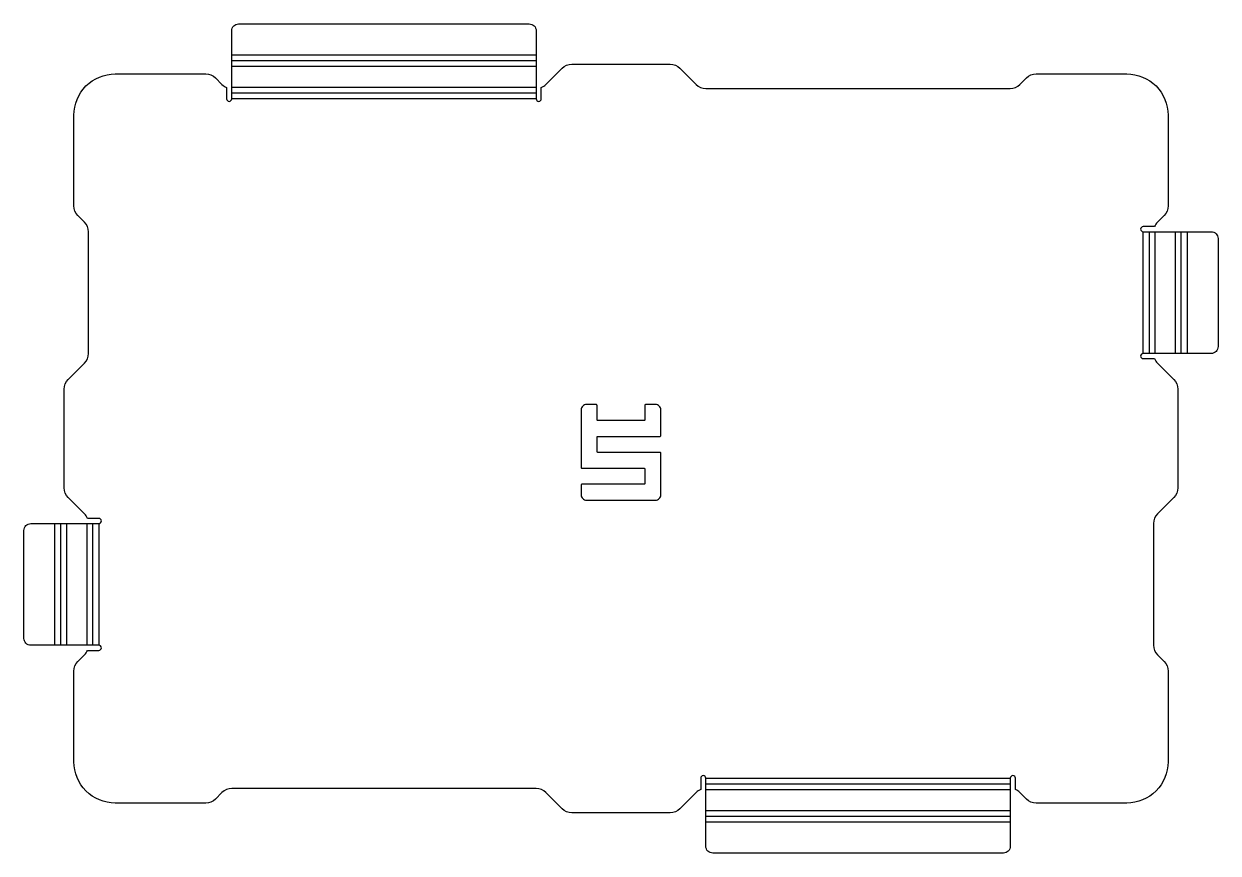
# Model space of a CAD drawing. Header units: inches. Extents: x -7.6 to 35.9, y -2.3 to 27.8.
import ezdxf

# ---------------------------------------------------------------- set-up
doc = ezdxf.new("R2010")
doc.units = ezdxf.units.IN

msp = doc.modelspace()

# ---------------------------------------------------------------- linework, layer by layer
at = {"layer": 'BEND'}
for p, q in [((11.067, 26.454), (0, 26.454)), ((0, 25.28), (11.067, 25.28)), ((33.347, 20.236), (33.347, 15.812)), ((34.521, 15.812), (34.521, 20.236)), ((-6.219, 9.63), (-6.219, 5.207)), ((-5.044, 5.207), (-5.044, 9.63)), ((28.303, 0.163), (17.235, 0.163)), ((17.235, -1.011), (28.303, -1.011))]:
    msp.add_line(p, q, dxfattribs=at)
at = {"layer": 'BEND_EXTENT'}
for p, q in [((0, 26.666), (11.067, 26.666)), ((11.067, 26.242), (0, 26.242)), ((0, 25.492), (11.067, 25.492)), ((11.067, 25.068), (0, 25.068)), ((33.135, 15.812), (33.135, 20.236)), ((33.559, 20.236), (33.559, 15.812)), ((34.309, 15.812), (34.309, 20.236)), ((34.733, 20.236), (34.733, 15.812)), ((-6.43, 5.207), (-6.43, 9.63)), ((-6.007, 9.63), (-6.007, 5.207)), ((-5.256, 5.207), (-5.256, 9.63)), ((-4.832, 9.63), (-4.832, 5.207)), ((17.235, 0.375), (28.303, 0.375)), ((28.303, -0.049), (17.235, -0.049)), ((17.235, -0.799), (28.303, -0.799)), ((28.303, -1.223), (17.235, -1.223))]:
    msp.add_line(p, q, dxfattribs=at)
at = {"layer": 'INTERIOR_PROFILES'}
msp.add_lwpolyline([(14.99, 13.378), (13.313, 13.378, -0.414214), (13.281, 13.41), (13.281, 13.927, 0.414214), (13.25, 13.958), (12.898, 13.958, 0.414214), (12.701, 13.761), (12.701, 11.67, 0.414214), (12.733, 11.638), (14.99, 11.638, -0.414214), (15.021, 11.607), (15.021, 11.09, -0.414214), (14.99, 11.058), (12.733, 11.058, 0.414214), (12.701, 11.027), (12.701, 10.675, 0.414214), (12.898, 10.478), (15.404, 10.478, 0.414214), (15.601, 10.675), (15.601, 12.187, 0.414214), (15.57, 12.218), (13.313, 12.218, -0.414214), (13.281, 12.25), (13.281, 12.767, -0.414214), (13.313, 12.798), (15.57, 12.798, 0.414214), (15.601, 12.83), (15.601, 13.761, 0.414214), (15.404, 13.958), (15.053, 13.958, 0.414214), (15.021, 13.927), (15.021, 13.41, -0.414214)], format="xyb", close=True, dxfattribs=at)
at = {"layer": 'OUTER_PROFILES'}
msp.add_lwpolyline([(-0.187, 25.479), (-0.187, 25.068, 1), (0, 25.068), (0, 27.541, -0.414214), (0.25, 27.791), (10.817, 27.791, -0.414214), (11.067, 27.541), (11.067, 25.068, 1), (11.255, 25.068), (11.255, 25.479, 0.100641), (11.421, 25.589), (12.012, 26.18, -0.198912), (12.366, 26.327), (15.937, 26.327, -0.198912), (16.291, 26.18), (16.882, 25.589, 0.198912), (17.235, 25.443), (28.303, 25.443, 0.198912), (28.656, 25.589), (28.894, 25.827, -0.198912), (29.247, 25.973), (32.54, 25.973, -0.414214), (34.04, 24.473), (34.04, 21.18, -0.198912), (33.894, 20.827), (33.656, 20.589, 0.100641), (33.546, 20.423), (33.135, 20.423, 1), (33.135, 20.236), (35.608, 20.236, -0.414214), (35.858, 19.986), (35.858, 16.062, -0.414214), (35.608, 15.812), (33.135, 15.812, 1), (33.135, 15.625), (33.546, 15.625, 0.100641), (33.656, 15.459), (34.247, 14.868, -0.198912), (34.394, 14.514), (34.394, 10.928, -0.198912), (34.247, 10.575), (33.656, 9.984, 0.198912), (33.51, 9.63), (33.51, 5.207, 0.198912), (33.656, 4.854), (33.894, 4.616, -0.198912), (34.04, 4.263), (34.04, 0.97, -0.414214), (32.54, -0.53), (29.247, -0.53, -0.198912), (28.894, -0.384), (28.656, -0.146, 0.100641), (28.49, -0.036), (28.49, 0.375, 1), (28.303, 0.375), (28.303, -2.099, -0.414214), (28.053, -2.349), (17.485, -2.349, -0.414214), (17.235, -2.099), (17.235, 0.375, 1), (17.048, 0.375), (17.048, -0.036, 0.100641), (16.882, -0.146), (16.291, -0.737, -0.198912), (15.937, -0.884), (12.366, -0.884, -0.198912), (12.012, -0.737), (11.421, -0.146, 0.198912), (11.067, 0), (0, 0, 0.198912), (-0.354, -0.146), (-0.591, -0.384, -0.198912), (-0.945, -0.53), (-4.237, -0.53, -0.414214), (-5.737, 0.97), (-5.737, 4.263, -0.198912), (-5.591, 4.616), (-5.354, 4.854, 0.100641), (-5.244, 5.02), (-4.832, 5.02, 1), (-4.832, 5.207), (-7.306, 5.207, -0.414214), (-7.556, 5.457), (-7.556, 9.38, -0.414214), (-7.306, 9.63), (-4.832, 9.63, 1), (-4.832, 9.818), (-5.244, 9.818, 0.100641), (-5.354, 9.984), (-5.945, 10.575, -0.198912), (-6.091, 10.928), (-6.091, 14.514, -0.198912), (-5.945, 14.868), (-5.354, 15.459, 0.198912), (-5.207, 15.812), (-5.207, 20.236, 0.198912), (-5.354, 20.589), (-5.591, 20.827, -0.198912), (-5.737, 21.18), (-5.737, 24.473, -0.414214), (-4.237, 25.973), (-0.945, 25.973, -0.198912), (-0.591, 25.827), (-0.354, 25.589, 0.100641)], format="xyb", close=True, dxfattribs=at)

doc.saveas('drawing.dxf')
